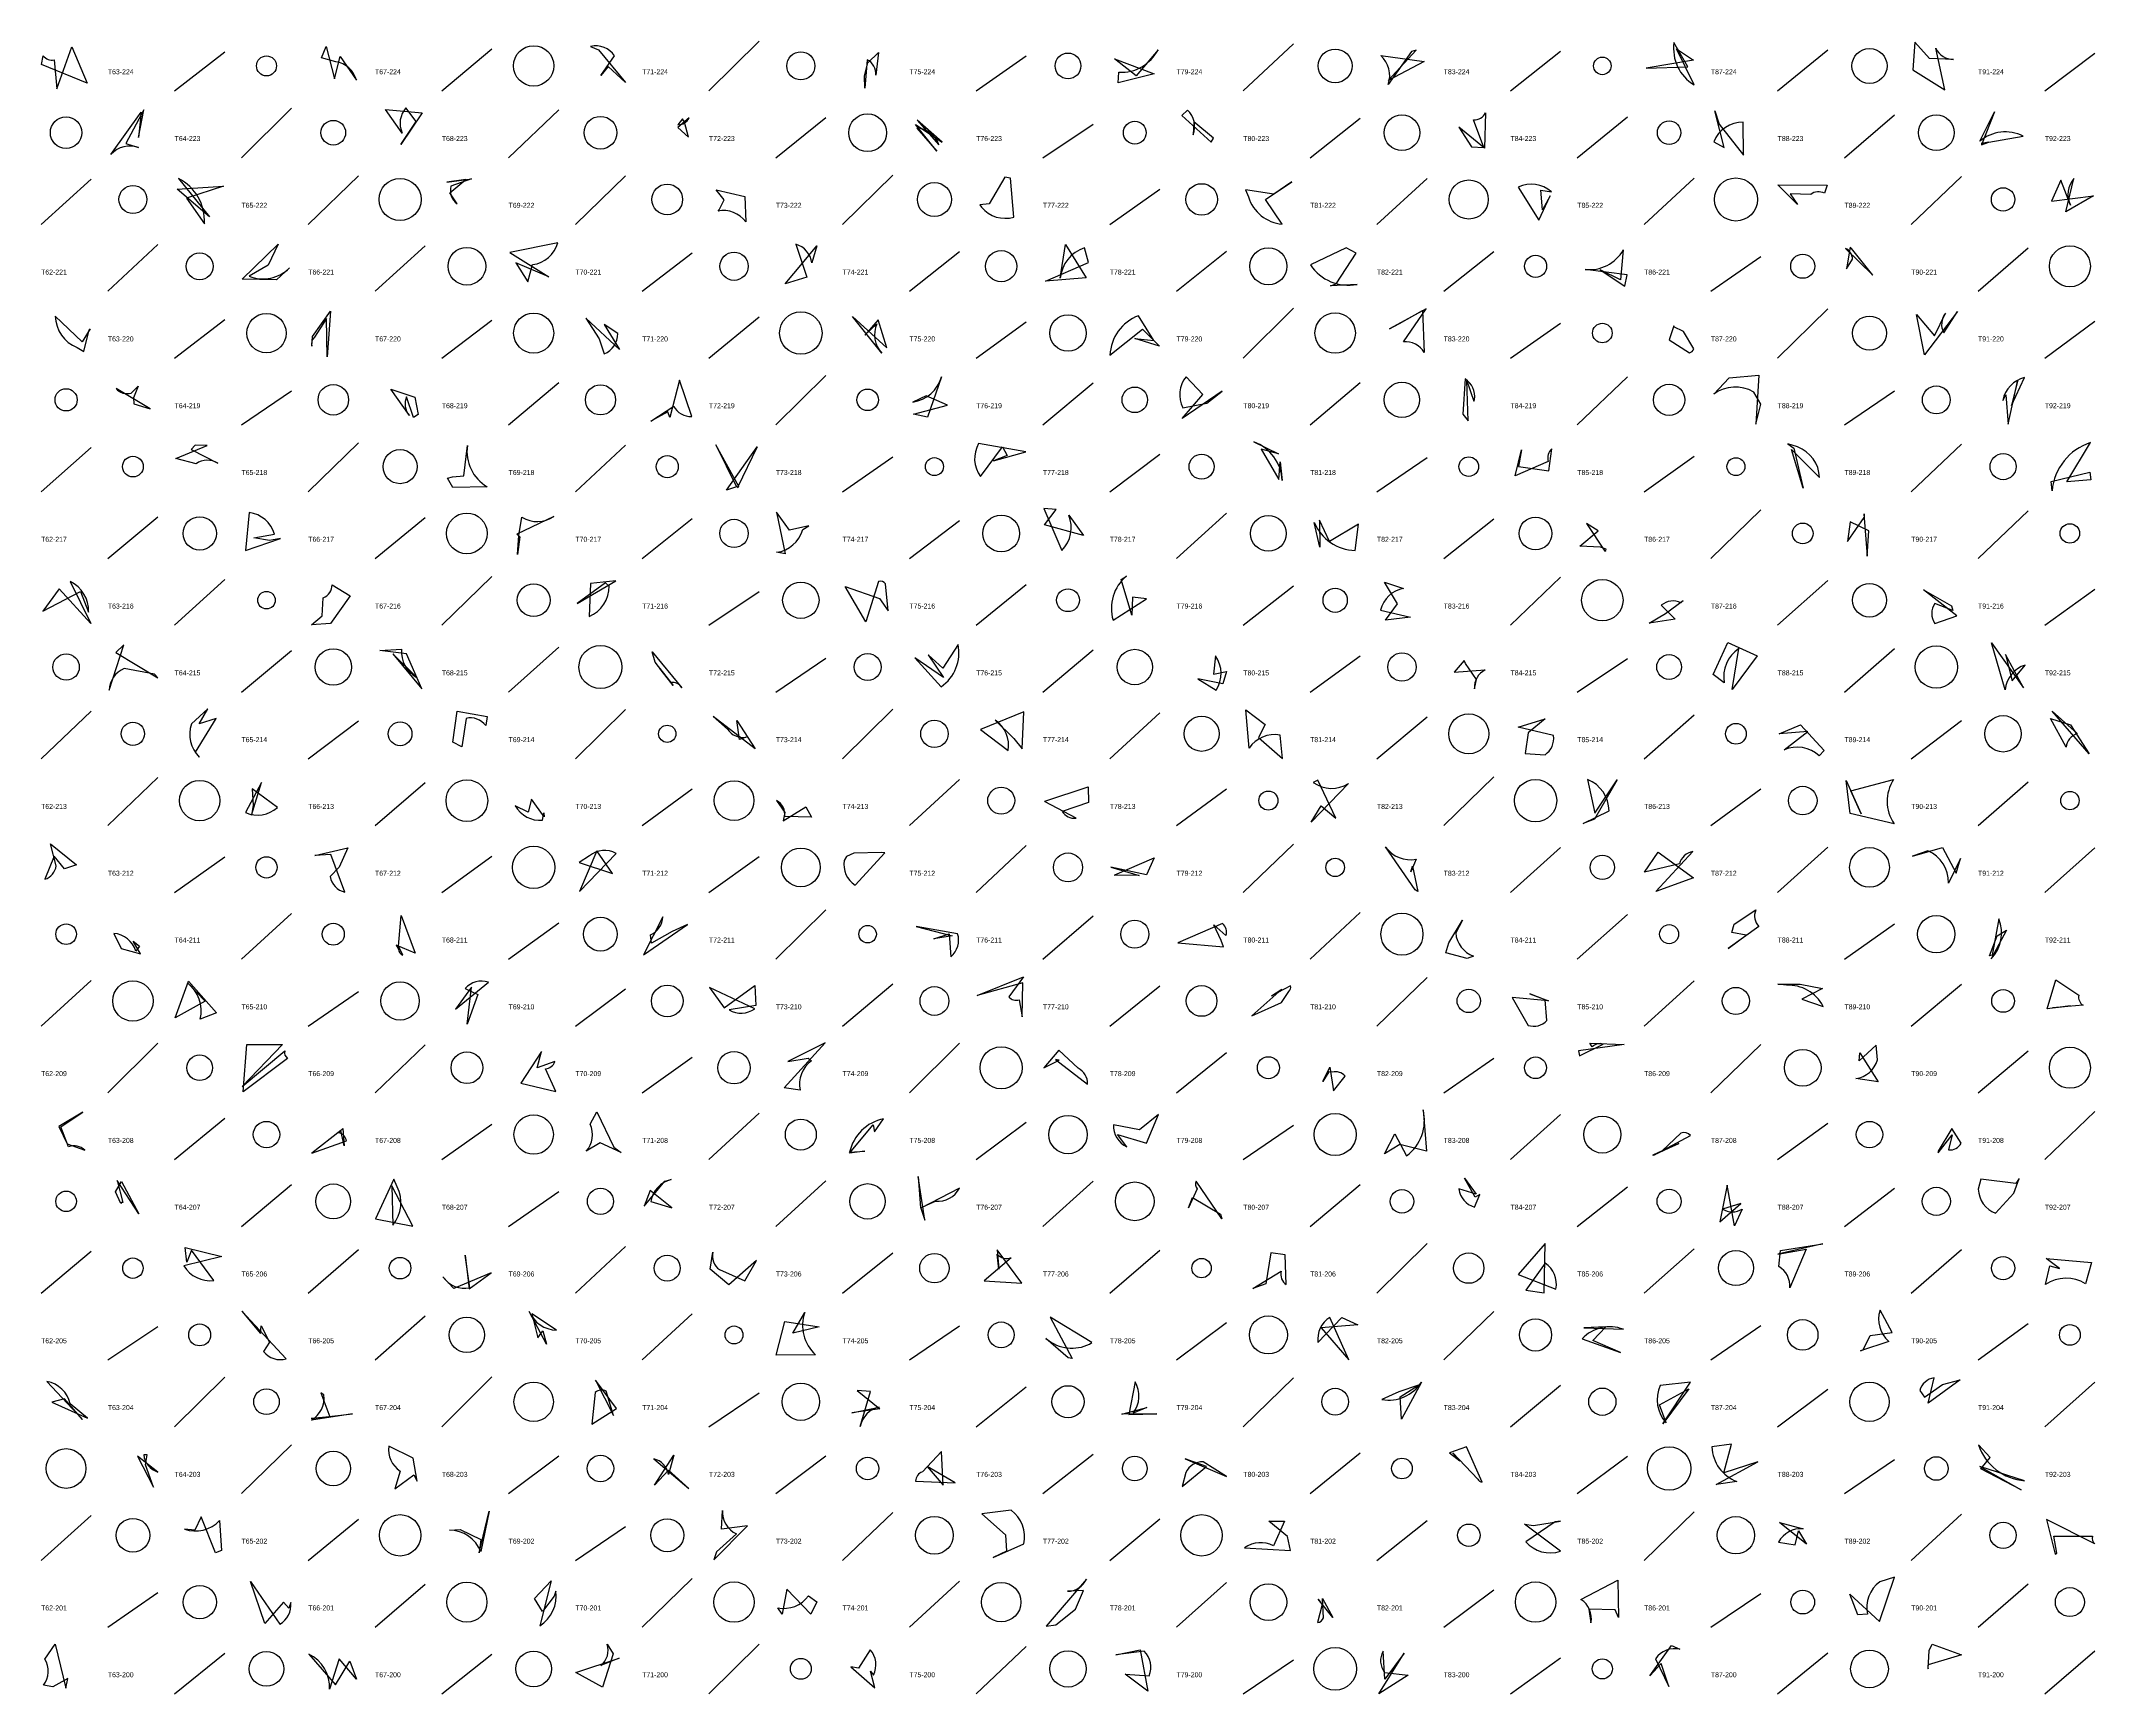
# Model space of a CAD drawing. Header units: millimetres. Extents: x -1 to 9990, y 0 to 15990.
# Drawn here: x 2480 to 3710, y 8000 to 8990 of the extents above; entities that cross this region are included whole.
import ezdxf

# ---------------------------------------------------------------- set-up
doc = ezdxf.new("R2010")
doc.units = ezdxf.units.MM
doc.layers.add('TEXT', color=3, linetype='Continuous')
doc.layers.add('WALL', color=1, linetype='Continuous')

msp = doc.modelspace()

# ---------------------------------------------------------------- linework, layer by layer
for points in [[(2507.7, 8964.7), (2480.2, 8975.8), (2481.3, 8981.1, 0.3), (2487.8, 8978.6), (2489.4, 8961.2), (2498.4, 8986.4)], [(2655.8, 8967.3), (2659.1, 8980.7), (2668.8, 8966.4, 0.3), (2656.6, 8977.5), (2648, 8979.9), (2650.7, 8986.6)], [(2819.7, 8974.7), (2815.3, 8969.3), (2823.5, 8981, 0.3), (2809.1, 8986.7), (2813.8, 8984.6), (2830, 8965.1)], [(2975.2, 8976.8), (2981.6, 8983), (2979.9, 8969.4, 0.3), (2974.8, 8978.7), (2973.4, 8961.6), (2973.1, 8969)], [(3146.7, 8970.2), (3125.1, 8964.8), (3125.5, 8971.2, 0.3), (3148.9, 8984.7), (3135.9, 8969), (3122.8, 8979.2)], [(3303.5, 8984.5), (3300.8, 8983.7), (3286.8, 8963.9, 0.3), (3282.3, 8981.2), (3308.3, 8977.7), (3286.7, 8966.2)], [(3441.3, 8973.6), (3466.2, 8974.5), (3457.9, 8989, 0.3), (3469.9, 8963.6), (3459.5, 8985.2), (3469.6, 8978.4)], [(3600.9, 8972.6), (3620.1, 8960.7), (3614.8, 8985.6, 0.3), (3625.3, 8978.9), (3610.9, 8979.4), (3602.1, 8989.3)], [(2541.6, 8948.6), (2530.7, 8928.6), (2538.4, 8926.1, 0.3), (2521.8, 8922), (2540, 8947.2), (2538.3, 8932.2)], [(2695.4, 8927.9), (2704.7, 8941.8), (2698.5, 8949.8, 0.3), (2696.3, 8934.8), (2686.3, 8948.9), (2708.3, 8946.8)], [(2865.3, 8941.4), (2864.1, 8943.2), (2861.4, 8939.8, 0.3), (2868.1, 8943.9), (2861.3, 8938.2), (2867.8, 8932.3)], [(3019.7, 8929.4), (3004.6, 8942.6), (3017.7, 8927.8, 0.3), (3004.5, 8937.8), (3016.4, 8923.9), (3003.7, 8939.9)], [(3182.2, 8931.8), (3170.4, 8941.6), (3170, 8933.8, 0.3), (3166.6, 8948.5), (3163.1, 8945.2), (3180.7, 8929.3)], [(3336.6, 8926.5), (3344, 8926.2), (3337.9, 8942.7, 0.3), (3345.1, 8946.9), (3344.4, 8925.7), (3329.1, 8938.3)], [(3485, 8940.2), (3499.5, 8921.5), (3499.4, 8941.3, 0.3), (3481.7, 8929.6), (3487.9, 8926.2), (3482.3, 8948.1)], [(3646.4, 8929.4), (3641.8, 8928.5), (3667, 8933, 0.3), (3641.1, 8929.9), (3649.9, 8947.5), (3642, 8927.7)], [(2589.2, 8902.9), (2567.1, 8895.7), (2577.8, 8880.5, 0.3), (2562.2, 8907.6), (2580.9, 8884.6), (2561.5, 8901.2)], [(2723, 8905.3), (2737.7, 8907.3), (2725.4, 8902.9, 0.3), (2729.1, 8892.4), (2724.7, 8899), (2734.4, 8907)], [(3047.8, 8892.4), (3042.1, 8891.7), (3043.2, 8890.3, 0.3), (3062.6, 8884.5), (3060.6, 8907.8), (3057.1, 8908.4)], [(3218.2, 8898.1), (3201.4, 8900.8), (3203, 8896.5, 0.3), (3223.3, 8880.2), (3213.2, 8894.9), (3229.1, 8905.5)], [(3709.2, 8897.2), (3692.6, 8887.7), (3697.4, 8907.6, 0.3), (3695.3, 8891.6), (3689.5, 8906.5), (3683.9, 8894)], [(2884.3, 8900.7), (2901.5, 8896.7), (2902, 8881.6, 0.3), (2885.4, 8888), (2886.1, 8888.8), (2889.1, 8894.8)], [(3379.2, 8888.9), (3378.2, 8900.6), (3384.5, 8899.6, 0.3), (3364.6, 8902.4), (3376.9, 8882.7), (3383.8, 8897.2)], [(3520.2, 8903.7), (3549.6, 8903.6), (3548, 8898.7, 0.3), (3539.8, 8898), (3527.5, 8898.3), (3531.8, 8891.9)], [(2621.9, 8868.3), (2616, 8855.7), (2604.7, 8849, 0.3), (2628.8, 8854.1), (2620.9, 8846.8), (2600.4, 8847.2)], [(2764.3, 8857), (2771.6, 8845.6), (2774.4, 8856, 0.3), (2789.4, 8869), (2760.8, 8863.2), (2784.1, 8848.6)], [(2936, 8856.9), (2944.5, 8867.2), (2941.6, 8857, 0.3), (2932, 8868.2), (2938.6, 8848.5), (2925.7, 8844.5)], [(3081.5, 8846), (3107.2, 8857.3), (3104.9, 8866.1, 0.3), (3090.4, 8847.8), (3093.5, 8868), (3105.9, 8848.1)], [(3267.6, 8862.9), (3261.6, 8866), (3240.2, 8855.8, 0.3), (3268.1, 8844.1), (3252.3, 8843.2), (3255.5, 8844.5)], [(3428.4, 8843.1), (3429.9, 8849.9), (3404.7, 8853.1, 0.3), (3427.5, 8864.8), (3425.9, 8846.8), (3413.7, 8852.8)], [(3563.4, 8866.5), (3561.3, 8853.5), (3564.8, 8859.2, 0.3), (3560.6, 8865.7), (3576.9, 8849.6), (3564.3, 8865.6)], [(2509.4, 8817.6), (2504.6, 8809.7), (2488.5, 8825.2, 0.3), (2501.6, 8806.3), (2505.6, 8804), (2508.8, 8817)], [(2651.3, 8800.7), (2651, 8823.8), (2643.7, 8812.5, 0.3), (2642.2, 8807.2), (2642.6, 8812.9), (2653.3, 8828.1)], [(2806.2, 8823.9), (2814.3, 8811.5), (2817.2, 8802.5, 0.3), (2825.4, 8814.7), (2817.2, 8820.1), (2826.5, 8805.1)], [(2981.3, 8822.9), (2973.4, 8813.7), (2980.5, 8820.5, 0.3), (2983.5, 8803), (2965.9, 8824.9), (2986.5, 8806.2)], [(3135, 8811.8), (3146.4, 8810.5), (3137.2, 8825.4, 0.3), (3120.1, 8801.7), (3139.6, 8817.3), (3149.8, 8807.2)], [(3293.5, 8820.8), (3307.3, 8828.6), (3308.3, 8803.3, 0.3), (3295.9, 8809.7), (3309.5, 8829.6), (3287.5, 8817.5)], [(3457.9, 8819.4), (3455, 8811), (3467.2, 8803.2, 0.3), (3469.7, 8805.5), (3463.7, 8816), (3457.9, 8818.7)], [(3603.2, 8826.1), (3613.9, 8813.4), (3620.5, 8826.9, 0.3), (3619.5, 8815.1), (3627.7, 8827.9), (3607.9, 8802)], [(2535.6, 8772.7), (2545.3, 8769.6), (2524.9, 8781.8, 0.3), (2533.9, 8779.1), (2538.2, 8783.2), (2535.4, 8776.3)], [(2855.3, 8767.9), (2845.1, 8762.3), (2858.9, 8771.3, 0.3), (2869.7, 8765.1), (2862.3, 8786.7), (2856.5, 8764.5)], [(3022.9, 8771.9), (3010, 8777.4), (3002, 8773.7, 0.3), (3019.2, 8788.8), (3010.9, 8764.6), (3002.4, 8766.4)], [(3163.3, 8763.9), (3175.7, 8778.3), (3165.7, 8788.8, 0.3), (3163.8, 8770.3), (3178.1, 8773.1), (3187.3, 8780.2)], [(3333.9, 8786.3), (3338, 8774.3), (3338.4, 8775.2, 0.3), (3332.8, 8787.5), (3331.4, 8766.5), (3334.7, 8762.4)], [(3506.9, 8760.5), (3509.9, 8772.5), (3505.7, 8779.7, 0.3), (3481.7, 8778.4), (3491, 8788.2), (3508.8, 8789.7)], [(3663.8, 8786.9), (3660.1, 8771.7), (3667.9, 8788.3, 0.3), (3654.9, 8774.7), (3656.6, 8778), (3658, 8760.4)], [(2705.9, 8766.2), (2703, 8764.5), (2698.9, 8776.8, 0.3), (2700.6, 8765.7), (2689.4, 8781.4), (2703.9, 8776.6)], [(2572.3, 8747.9), (2569.8, 8745.3), (2585.9, 8737, 0.3), (2572.8, 8736.7), (2560.8, 8739.9), (2579.5, 8747.6)], [(2726.4, 8728.8), (2733.2, 8729.4), (2735.3, 8747.6, 0.3), (2747.1, 8722.9), (2726.6, 8722.5), (2723.3, 8728.1)], [(2890.5, 8721), (2908.9, 8746.8), (2897, 8722.5, 0.3), (2897.9, 8723.2), (2884.1, 8748.1), (2896.4, 8722.9)], [(3050.3, 8738.5), (3069.7, 8743.8), (3041.5, 8748.8, 0.3), (3042.6, 8729.1), (3055.7, 8746.8), (3058.6, 8741.7)], [(3221.3, 8727.3), (3222, 8737.8), (3223.3, 8726.7, 0.3), (3206.3, 8749.8), (3221, 8742.6), (3210.6, 8745.5)], [(3364.8, 8735.1), (3383, 8732.5), (3384.8, 8745.7, 0.3), (3382.6, 8738.1), (3362.8, 8729.5), (3366.6, 8745)], [(3535.3, 8722.1), (3528.2, 8745.3), (3545.1, 8728.5, 0.3), (3531.9, 8746.8), (3526.1, 8748.6), (3529.6, 8746.1)], [(3707.5, 8727.1), (3693.2, 8726), (3707.4, 8749.4, 0.3), (3684.3, 8720.6), (3683.8, 8726.2), (3706.9, 8731.7)], [(3087.9, 8709.4), (3080.6, 8710), (3091.3, 8684.7, 0.3), (3095.4, 8706), (3104.2, 8693.8), (3080.9, 8700.2)], [(2616.8, 8690.7), (2607.5, 8692.4), (2619.7, 8694.6, 0.3), (2604.7, 8707.5), (2602.4, 8684.7), (2623.3, 8692)], [(2765.3, 8682.3), (2766.1, 8693.7), (2768, 8704.7, 0.3), (2787, 8705.2), (2765, 8694.5), (2766.7, 8692.9)], [(2920.5, 8707.7), (2925.7, 8682.8), (2920.4, 8683.7, 0.3), (2936.1, 8697.3), (2939.8, 8699.5), (2928.2, 8697)], [(3245.7, 8703), (3245.8, 8686.7), (3242.5, 8701.6, 0.3), (3267, 8684.8), (3269, 8700.5), (3251.6, 8690.2)], [(3412.5, 8696.6), (3405.5, 8700.9), (3416.5, 8684.3, 0.3), (3417.3, 8685.6), (3414, 8686.7), (3401.6, 8687.4)], [(3563.4, 8701.9), (3561.9, 8690.2), (3571.9, 8704.6, 0.3), (3571.6, 8706.8), (3573.7, 8681.4), (3574.6, 8696.5)], [(2481.1, 8648.4), (2503.7, 8660.3), (2508.5, 8647.9, 0.3), (2497.4, 8666.2), (2509.7, 8641.1), (2490.9, 8661.8)], [(2642, 8640.3), (2648.3, 8645.7), (2649, 8656.4, 0.3), (2654.3, 8664.3), (2665.2, 8657.7), (2653.4, 8641.1)], [(2824.2, 8666.7), (2809.1, 8665.1), (2808.2, 8645.3, 0.3), (2820.2, 8663.5), (2818.1, 8665.5), (2801.1, 8653.1)], [(2982.1, 8656.1), (2987.4, 8648.6), (2985.8, 8664.8, 0.3), (2981.6, 8666.3), (2973.9, 8642), (2961.6, 8663.3)], [(3133.2, 8646.1), (3126.9, 8667.4), (3130, 8669.4, 0.3), (3122, 8643), (3142, 8655.8), (3133.6, 8656.9)], [(3292.3, 8652.8), (3284.6, 8665.9), (3295.9, 8662, 0.3), (3282.2, 8649.1), (3300.2, 8644.8), (3285.2, 8643.1)], [(3624.1, 8651.7), (3625, 8648.9), (3614.1, 8653.1, 0.3), (3614.1, 8641.1), (3627.4, 8645.7), (3607.4, 8661.2)], [(3452.8, 8647.1), (3463.5, 8654.9), (3462.1, 8653.4, 0.3), (3450.3, 8652), (3458.6, 8643.7), (3443.1, 8641.2)], [(2549.9, 8608.5), (2548, 8610.8), (2529.8, 8614.1, 0.3), (2520.8, 8601.1), (2529.6, 8628.3), (2524.8, 8623.7)], [(2698.8, 8622.8), (2682.9, 8624.8), (2695.9, 8625.7, 0.3), (2705, 8608.8), (2690.7, 8622.9), (2708.1, 8601.9)], [(2847.7, 8617.9), (2846, 8624), (2863.8, 8602.6, 0.3), (2857.1, 8605.7), (2850.5, 8614.1), (2858.5, 8604)], [(3020.4, 8608.7), (3003.2, 8620.5), (3019, 8603.2, 0.3), (3029.2, 8628.5), (3020.1, 8614.3), (3011.3, 8622.2)], [(3507.8, 8621.7), (3492.7, 8601.5), (3496.7, 8626, 0.3), (3488, 8605.5), (3481.3, 8610.6), (3490.2, 8629.6)], [(3656.5, 8622.4), (3660.5, 8606.7), (3668.2, 8616.2, 0.3), (3656.3, 8601.3), (3648, 8629.4), (3667.3, 8602.6)], [(3187.8, 8605), (3172.7, 8607.9), (3183.8, 8601.2, 0.3), (3183.4, 8621.7), (3182.2, 8610.8), (3189.9, 8612.3)], [(3332.2, 8618.9), (3326.3, 8611.9), (3344.9, 8613.3, 0.3), (3338.4, 8602), (3339.7, 8607.6), (3333, 8617.1)], [(2574.7, 8581), (2579.9, 8589.9), (2570.1, 8580.9, 0.3), (2574.8, 8561.1), (2572.5, 8564), (2584.8, 8584.2)], [(2729.2, 8588.6), (2747.1, 8585.4), (2746.3, 8579.9, 0.3), (2734.5, 8584.2), (2732, 8567.1), (2726.5, 8569.9)], [(3068.5, 8588.1), (3042.5, 8577.5), (3059.1, 8565, 0.3), (3051.4, 8583.1), (3062.5, 8572.1), (3067.5, 8566)], [(3209, 8572.8), (3223.4, 8560.2), (3222, 8574.2, 0.3), (3203.5, 8566.4), (3201.5, 8589.4), (3213.1, 8580.6)], [(3706.5, 8563), (3684.4, 8588.5), (3699.4, 8575.1, 0.3), (3692.7, 8566.9), (3683.4, 8584.1), (3695.3, 8580.4)], [(2907.6, 8566.1), (2882.5, 8585.4), (2891.1, 8577.8, 0.3), (2902.3, 8573), (2898.2, 8571.5), (2896.6, 8582.9)], [(3370.5, 8575.6), (3368.7, 8563.3), (3380.7, 8562.5, 0.3), (3385.7, 8573.9), (3364.6, 8579), (3380.7, 8583.9)], [(3533.6, 8580.4), (3547.9, 8565.1), (3544.9, 8561.8, 0.3), (3523.9, 8565.4), (3538.1, 8576.4), (3521, 8575)], [(2606, 8526.3), (2612.1, 8545.9), (2602.5, 8527.8, 0.3), (2621.5, 8530.9), (2606.5, 8542.1), (2607, 8532.1)], [(3107.1, 8543.3), (3107.2, 8533.8), (3091.5, 8528.5, 0.3), (3099.8, 8524.5), (3081.4, 8534.2), (3081.1, 8534.6)], [(3255.3, 8524.4), (3244.6, 8547.2), (3241.9, 8545.8, 0.3), (3263, 8545.2), (3240.7, 8522), (3246.7, 8531.9)], [(3410.3, 8523.8), (3403.6, 8521.2), (3419, 8528.8, 0.3), (3406.2, 8547.7), (3410.5, 8527.5), (3423.8, 8547.4)], [(3570, 8527.1), (3563.9, 8540.8), (3589.4, 8547.7, 0.3), (3589.7, 8521.1), (3563.4, 8527.2), (3561, 8547.1)], [(2773.8, 8535.8), (2771.7, 8528.1), (2764, 8531.9, 0.3), (2780.3, 8523.3), (2781, 8527.6), (2781.3, 8525.3)], [(2937.9, 8531.3), (2941.3, 8525), (2925.4, 8525.5, 0.3), (2920.5, 8535), (2925.5, 8527.9), (2924.5, 8522.9)], [(2494.1, 8494.2), (2487.9, 8501.7), (2482.3, 8487.9, 0.3), (2489, 8496), (2485.6, 8509.2), (2501.2, 8496.5)], [(2663.8, 8506.7), (2658.5, 8495.2), (2653.1, 8489.5, 0.3), (2661.9, 8480.2), (2653.5, 8502.8), (2644, 8502.2)], [(2812.9, 8505), (2802.5, 8480.5), (2824.4, 8503.4, 0.3), (2808.4, 8501.9), (2802.2, 8497.9), (2822.2, 8491.4)], [(2966.7, 8503.6), (2962.4, 8501.6), (2960.9, 8499.2, 0.3), (2967.6, 8484.4), (2985.4, 8503.7), (2983.4, 8503.9)], [(3120.7, 8495.1), (3137.7, 8490.1), (3122.9, 8490.3, 0.3), (3123.1, 8490.6), (3146.7, 8500.8), (3142.1, 8490.6)], [(3304.5, 8480.5), (3303, 8481.6), (3285.2, 8507.3, 0.3), (3303.5, 8499.9), (3300.4, 8492.3), (3301.3, 8495.8)], [(3469.6, 8488.8), (3447, 8480.5), (3469.2, 8504.5, 0.3), (3461.2, 8497.1), (3440.2, 8492.1), (3448.5, 8504.1)], [(3626.9, 8491.6), (3629.5, 8500.3), (3622.4, 8485.6, 0.3), (3609.9, 8504.9), (3600.8, 8501.8), (3618.7, 8506.9)], [(2704.1, 8443.7), (2692.6, 8448.4), (2694, 8446, 0.3), (2696.6, 8442.4), (2694.1, 8447.8), (2695.6, 8466.1)], [(2858, 8456.7), (2845.6, 8449.7), (2845, 8454.7, 0.3), (2852.3, 8465.4), (2840.7, 8442.7), (2867.2, 8460.8)], [(3323, 8449.9), (3331.2, 8463.3), (3327.2, 8455.8, 0.3), (3337.9, 8441.9), (3334, 8440.4), (3321.2, 8443.8)], [(3492.6, 8456), (3494, 8461), (3506.9, 8469.5, 0.3), (3508.7, 8459.5), (3490.3, 8446.5), (3501.2, 8454.5)], [(3651.5, 8454), (3657, 8457.4), (3647.8, 8440.2, 0.3), (3652.4, 8464.2), (3648.4, 8442.4), (3646.8, 8442)], [(2535.2, 8450.9), (2539, 8447.9), (2536.7, 8444.9, 0.3), (2523.6, 8455.5), (2528, 8446.4), (2539.5, 8443.2)], [(3014.6, 8452.2), (3023.8, 8455.2), (3024.9, 8441.5, 0.3), (3028.9, 8455.3), (3004.1, 8459.6), (3025.7, 8454)], [(3186.7, 8451.2), (3182.4, 8460.6), (3189.6, 8454.3, 0.3), (3187.6, 8461.3), (3160.7, 8449.8), (3188.2, 8447.5)], [(2568.2, 8426.8), (2585, 8407.9), (2575.3, 8404.1, 0.3), (2567.7, 8425.8), (2578.3, 8414.9), (2560.3, 8405)], [(2737.8, 8423.2), (2728.1, 8410.1), (2747.9, 8426.2, 0.3), (2734, 8422.5), (2741.6, 8418.9), (2735.1, 8401.2)], [(3040.7, 8418.2), (3068.3, 8429.5), (3059.6, 8417.5, 0.3), (3065.8, 8415.7), (3067.5, 8405.5), (3067.9, 8425.9)], [(3681.3, 8410.2), (3686.5, 8427.6), (3700.3, 8418.4, 0.3), (3702.9, 8412.4), (3684.5, 8410.8), (3695.4, 8412)], [(2907.5, 8424.3), (2908, 8412.3), (2892, 8409.7, 0.3), (2907.4, 8410.3), (2880.4, 8423.1), (2889.1, 8410.8)], [(3205.1, 8406), (3222.8, 8414.1), (3227.3, 8420.7, 0.3), (3228.3, 8424), (3216.9, 8418.1), (3223, 8422)], [(3382.8, 8415.1), (3361.1, 8417.1), (3370.5, 8400.4, 0.3), (3381.8, 8403.4), (3380.7, 8415.6), (3371.6, 8419.3)], [(3546.8, 8422.4), (3534.4, 8416.1), (3547.2, 8411.7, 0.3), (3525.2, 8424.4), (3520.2, 8425), (3533.5, 8425)], [(2624.6, 8389), (2600.4, 8363.8), (2625.9, 8385.1, 0.3), (2627.6, 8380.6), (2601.1, 8360.6), (2603.3, 8389)], [(2927.2, 8378.8), (2939.3, 8380.7), (2941.4, 8379.2, 0.3), (2934.6, 8361.6), (2925.1, 8363), (2949.6, 8390)], [(3400.8, 8385.2), (3401.3, 8382.1), (3415.4, 8389.1, 0.3), (3409, 8387.5), (3407.5, 8389.8), (3428.1, 8388.9)], [(2767.4, 8365.8), (2788.2, 8360.8), (2782.1, 8374.4, 0.3), (2787.7, 8378.7), (2777.1, 8375), (2779.6, 8384.8)], [(3089.7, 8379.6), (3087.5, 8379.9), (3106.7, 8365.2, 0.3), (3101, 8374.7), (3089.5, 8385.5), (3080.5, 8374.9)], [(3569.2, 8383.9), (3580.2, 8366.5), (3566.9, 8368.6, 0.3), (3579.7, 8379.7), (3578.9, 8388.5), (3568.9, 8379.1)], [(3251.9, 8375.3), (3254.1, 8361.1), (3261, 8369.9, 0.3), (3253.3, 8372.3), (3251.2, 8372.6), (3247.6, 8366.8)], [(2490.6, 8339.8), (2495.7, 8329.4), (2506.2, 8325.6, 0.3), (2496.5, 8327.6), (2491.8, 8339.6), (2505, 8348.5)], [(2827.4, 8324.2), (2814.8, 8330), (2806.4, 8325, 0.3), (2808.9, 8341.2), (2812.9, 8348.7), (2823, 8327.5)], [(2978.4, 8340.9), (2979.1, 8336.6), (2984.6, 8344.4, 0.3), (2964.2, 8324.4), (2973.4, 8325.1), (2964.2, 8323.8)], [(3149.1, 8347), (3137.8, 8337.9), (3122.2, 8340.9, 0.3), (3130.3, 8327.6), (3124.7, 8335), (3142.1, 8329.8)], [(3284.5, 8323.5), (3290.8, 8335.5), (3297.7, 8322.2, 0.3), (3307.7, 8349.8), (3309.6, 8325), (3293.7, 8329.1)], [(2659.6, 8337.4), (2642.2, 8323.9), (2663, 8331.2, 0.3), (2658.2, 8336.1), (2660.7, 8338.7), (2661.6, 8328.3)], [(3460.8, 8329.7), (3445.8, 8322.6), (3467.8, 8334.4, 0.3), (3462, 8335.9), (3450.9, 8325.2), (3445.3, 8322.6)], [(3616.2, 8324.1), (3624.5, 8334.8), (3622.4, 8325.8, 0.3), (3629.9, 8329.9), (3624.3, 8338.7), (3616.1, 8325)], [(2538.5, 8287.6), (2525.6, 8307.4), (2529, 8294.4, 0.3), (2527.7, 8293.7), (2524.6, 8300.7), (2528.1, 8306.9)], [(2702.7, 8280.2), (2690, 8304.2), (2690.6, 8280.8, 0.3), (2693.3, 8303.7), (2691.3, 8308.2), (2680.3, 8284.5)], [(2841.2, 8292.1), (2853.6, 8307), (2857.4, 8308, 0.3), (2845.1, 8295), (2857.8, 8291.2), (2844.8, 8301.4)], [(3005.3, 8309.8), (3006.7, 8291.2), (3015.6, 8295.1, 0.3), (3030, 8302.9), (3006.8, 8290.9), (3009.2, 8283.8)], [(3186.3, 8287.4), (3187.1, 8284.5), (3171.7, 8307, 0.3), (3172.4, 8302.5), (3167.1, 8291.1), (3169.5, 8297.4)], [(3332.4, 8308.9), (3339.4, 8299.3), (3329.1, 8302.4, 0.3), (3338.4, 8291.6), (3341.6, 8299.1), (3338.9, 8297.6)], [(3485.3, 8282.7), (3497.9, 8293.7), (3487, 8290.4, 0.3), (3498.7, 8290.4), (3494.1, 8280.3), (3489.7, 8304.6)], [(3662.7, 8305.6), (3641.7, 8308.2), (3640.1, 8302.3, 0.3), (3650.5, 8287.9), (3661.5, 8299.9), (3664.6, 8308.6)], [(2566.2, 8267.4), (2588.3, 8262), (2565.5, 8256.4, 0.3), (2583.5, 8247.6), (2570.1, 8265.8), (2567.3, 8258.6)], [(3052.5, 8265.9), (3053.6, 8254.4), (3052.5, 8263.4, 0.3), (3061, 8261.2), (3044.8, 8247.4), (3067.4, 8245.9)], [(3380.7, 8269.7), (3364.5, 8251.1), (3387.2, 8242.5, 0.3), (3380.8, 8258), (3369.1, 8241.9), (3380.1, 8240.3)], [(3520.2, 8263.4), (3537, 8266.3), (3527.2, 8243.3, 0.3), (3520.7, 8255.9), (3521.6, 8265.5), (3547, 8269.5)], [(2749.5, 8252.1), (2727.1, 8242.9), (2720.7, 8249.8, 0.3), (2736.8, 8243.2), (2733.9, 8262.7), (2736.3, 8242.6)], [(2891.9, 8245), (2880.7, 8254.4), (2882.2, 8264.5, 0.3), (2886.3, 8254.1), (2901.4, 8247.3), (2908.4, 8259.6)], [(3213.5, 8245.5), (3205.7, 8242.9), (3222.6, 8253.1, 0.3), (3225.7, 8245.1), (3225.1, 8262.9), (3216.4, 8264.1)], [(3680.8, 8260.7), (3707.9, 8258.3), (3704.4, 8245.6, 0.3), (3680.5, 8245.1), (3682.9, 8256.3), (3688.7, 8254.8)], [(2611.8, 8220.5), (2616.8, 8210.6), (2613.2, 8205, 0.3), (2626.8, 8200.7), (2600.2, 8229.3), (2611.5, 8215.8)], [(2780.5, 8217.5), (2782.7, 8209.5), (2772.3, 8229.1, 0.3), (2788.7, 8217.9), (2773.9, 8227.6), (2777.4, 8213.2)], [(3575.4, 8214.7), (3588.6, 8216.4), (3581.3, 8229.8, 0.3), (3586.5, 8211.1), (3569.7, 8205.4), (3571.2, 8206.1)], [(2945.9, 8219.8), (2930.3, 8216), (2937.4, 8228.5, 0.3), (2943.8, 8203.1), (2920.3, 8202.8), (2925.5, 8223.1)], [(3095, 8201.2), (3081.7, 8212.9), (3083.7, 8211.4, 0.3), (3109.3, 8210.4), (3084.4, 8225.6), (3097.4, 8200.9)], [(3246.6, 8219.2), (3263.1, 8200.1), (3251.9, 8225.5, 0.3), (3244.7, 8210.4), (3258.9, 8225.5), (3268.5, 8221)], [(3417.1, 8219.8), (3404, 8219.3), (3427.6, 8218.4, 0.3), (3402.9, 8212.7), (3425.9, 8204.5), (3409.4, 8211.7)], [(2486.4, 8174.7), (2507.8, 8165.1), (2497.4, 8173.8, 0.3), (2483.5, 8187.2), (2504.9, 8164.3), (2494.1, 8176.7)], [(2641.8, 8164.9), (2666.5, 8167.8), (2641.9, 8163.9, 0.3), (2649.4, 8179.1), (2647.5, 8180.3), (2652.9, 8165.9)], [(2812, 8188), (2822.9, 8166.7), (2818.5, 8181.3, 0.3), (2811.9, 8180.5), (2809.9, 8161.5), (2824.6, 8170.9)], [(2982.3, 8170.8), (2965.5, 8168.3), (2981.9, 8171.8, 0.3), (2970.6, 8160.1), (2976.8, 8181.2), (2968.8, 8181.8)], [(3127.3, 8167.5), (3142.3, 8171.5), (3134.1, 8168.2, 0.3), (3135.2, 8186.9), (3131.4, 8167.3), (3148.2, 8167.8)], [(3305, 8185), (3293.2, 8181), (3283, 8176.3, 0.3), (3306.7, 8186.7), (3294.7, 8164.6), (3294, 8177.9)], [(3451.3, 8161.7), (3467.9, 8186.7), (3449.7, 8184.7, 0.3), (3453.2, 8162.4), (3449.2, 8173.1), (3466.8, 8182.7)], [(3629.3, 8188.2), (3610.1, 8174.1), (3613.7, 8189.3, 0.3), (3605.1, 8181.7), (3608, 8177.8), (3618.8, 8185.3)], [(2542.5, 8137.1), (2543.6, 8143.1), (2541.5, 8143.2, 0.3), (2550, 8132.9), (2537.7, 8142.3), (2547.4, 8123.8)], [(2705.3, 8127.5), (2702.8, 8141.2), (2688.3, 8148.4, 0.3), (2695.1, 8133.5), (2691.9, 8122.9), (2703.2, 8131.3)], [(2847.3, 8125.1), (2859, 8143), (2855.8, 8131.4, 0.3), (2846.9, 8140.8), (2867.9, 8123.1), (2855.7, 8134)], [(3020.3, 8125), (3019.3, 8145.1), (3007.8, 8133, 0.3), (3003.7, 8127.5), (3027.4, 8126.5), (3010.6, 8136.3)], [(3329.6, 8139.6), (3325.5, 8144.4), (3340.5, 8128.7, 0.3), (3343.1, 8126.9), (3333.6, 8148), (3323.5, 8144.3)], [(3487.7, 8132.5), (3492.4, 8149.6), (3480.6, 8147.9, 0.3), (3495.6, 8127.2), (3483.2, 8125.5), (3508.1, 8138.9)], [(3641.7, 8134.9), (3647.2, 8141.6), (3640.2, 8149.2, 0.3), (3667.9, 8127.7), (3641, 8136.2), (3665.8, 8122.2)], [(3165.2, 8140.7), (3190, 8130.2), (3175.9, 8139, 0.3), (3165.6, 8132.6), (3163.3, 8124.3), (3178, 8136.2)], [(2575.8, 8106.1), (2572, 8098), (2565.8, 8098.7, 0.3), (2586.9, 8103.9), (2588, 8085.8), (2584.4, 8084.4)], [(2742.3, 8084.4), (2748.4, 8109.5), (2743.4, 8085.2, 0.3), (2724.5, 8098.1), (2730.9, 8098.4), (2743.4, 8092.4)], [(2903.1, 8100.6), (2887.5, 8098.6), (2888, 8109.9, 0.3), (2896.5, 8095.8), (2884.4, 8085), (2882.8, 8080.4)], [(3058.2, 8085.4), (3050.1, 8081.8), (3068.6, 8089.8, 0.3), (3060.9, 8110), (3043.3, 8107.8), (3057.5, 8095.3)], [(3215.2, 8103.5), (3224.6, 8103.4), (3218, 8088.6, 0.3), (3200.8, 8087.4), (3228.3, 8085.8), (3226.5, 8094.2)], [(3390, 8103.4), (3386.8, 8103), (3369.1, 8091.1, 0.3), (3389.9, 8085.5), (3368.4, 8101.6), (3373.7, 8100.9)], [(3537.3, 8089.7), (3521.1, 8102.7), (3535.2, 8098.9, 0.3), (3520.6, 8090.9), (3530.4, 8089.3), (3532.5, 8097.6)], [(3687.1, 8084.3), (3685.3, 8094.4), (3708.5, 8094.4, 0.3), (3710, 8089.8), (3681, 8104.5), (3686.2, 8083.6)], [(3580.9, 8043.3), (3590, 8070), (3581.2, 8067.1, 0.3), (3573.8, 8047.7), (3568, 8047.4), (3563.3, 8059.8)], [(2614.1, 8042.1), (2605.4, 8067.4), (2622.9, 8041.7, 0.3), (2629.6, 8054.7), (2628.4, 8051.4), (2625.1, 8055)], [(2775.5, 8057.1), (2785.5, 8067.8), (2778.6, 8040.8, 0.3), (2788.3, 8061.6), (2787.3, 8058.6), (2780.3, 8049.4)], [(2926.7, 8062.8), (2923.8, 8047.8), (2921.3, 8051.6, 0.3), (2939.5, 8058.7), (2944.5, 8055.2), (2940.9, 8047.8)], [(3099.5, 8050.7), (3104.3, 8062), (3094.8, 8061.5, 0.3), (3106, 8068.8), (3081.9, 8040.5), (3087.8, 8041.4)], [(3244.8, 8056.8), (3247.2, 8053.5), (3244.4, 8042.8, 0.3), (3248, 8045.6), (3247.5, 8057.2), (3253.7, 8045.8)], [(3422.6, 8050.4), (3406.9, 8050.8), (3408.2, 8042.6, 0.3), (3402.2, 8056.6), (3424.3, 8068.2), (3424.6, 8045.8)], [(2496.1, 8009.2), (2487, 8004.3), (2481.5, 8005.2, 0.3), (2482.3, 8020.9), (2488.5, 8029.8), (2494.8, 8003.5)], [(2668.9, 8008.9), (2658.5, 8021.1), (2652.8, 8002.8, 0.3), (2640.3, 8023.9), (2656.3, 8005.5), (2665, 8019.7)], [(2800.3, 8012.9), (2826.3, 8021.4), (2815.3, 8017, 0.3), (2819.1, 8029.8), (2822.6, 8024.1), (2816.3, 8004.1)], [(2979.3, 8003.6), (2976.8, 8013.7), (2978.5, 8011.3, 0.3), (2976.6, 8026.5), (2969.5, 8015.4), (2964.9, 8016.2)], [(3142.9, 8001.6), (3129.3, 8011.8), (3143.7, 8010.9, 0.3), (3140.6, 8025.6), (3123.6, 8023.4), (3138.2, 8026.4)], [(3296.3, 8024.4), (3284.7, 8008.8), (3283.7, 8025.6, 0.3), (3284.6, 8012.8), (3298.7, 8011.3), (3281.2, 8000.1)], [(3443.4, 8010.9), (3456.5, 8029.1), (3461.5, 8026.8, 0.3), (3446.9, 8021.1), (3454.8, 8004.5), (3450.3, 8018.3)], [(3630, 8023.4), (3625.5, 8022.1), (3610.2, 8017.5, 0.3), (3610.2, 8015.1), (3610.7, 8026.1), (3612.5, 8029.8)]]:
    msp.add_lwpolyline(points, format="xyb", close=True)
for centre, radius in [((2615, 8975), 5.98), ((2775, 8975), 12.1), ((2935, 8975), 8.41), ((3095, 8975), 7.71), ((3255, 8975), 10.1), ((3415, 8975), 5.26), ((3575, 8975), 10.5), ((2495, 8935), 9.45), ((2655, 8935), 7.38), ((2815, 8935), 9.79), ((2975, 8935), 11.3), ((3295, 8935), 10.7), ((3615, 8935), 10.7), ((3135, 8935), 6.82), ((3455, 8935), 7.02), ((2695, 8895), 12.6), ((3015, 8895), 10.2), ((3335, 8895), 11.7), ((3495, 8895), 12.9), ((2535, 8895), 8.39), ((2855, 8895), 9.2), ((3175, 8895), 9.47), ((3655, 8895), 7.02), ((2575, 8855), 8.11), ((2735, 8855), 11.3), ((2895, 8855), 8.46), ((3055, 8855), 9.35), ((3215, 8855), 11.1), ((3375, 8855), 6.63), ((3535, 8855), 7.2), ((3695, 8855), 12.3), ((2615, 8815), 11.8), ((2775, 8815), 12), ((2935, 8815), 12.7), ((3095, 8815), 10.9), ((3255, 8815), 12.1), ((3415, 8815), 5.85), ((3575, 8815), 10.2), ((2655, 8775), 9.14), ((2815, 8775), 9.04), ((3135, 8775), 7.66), ((3295, 8775), 10.6), ((3455, 8775), 9.41), ((3615, 8775), 8.35), ((2495, 8775), 6.64), ((2975, 8775), 6.45), ((2535, 8735), 6.2), ((2695, 8735), 10.2), ((2855, 8735), 6.62), ((3015, 8735), 5.39), ((3175, 8735), 7.5), ((3335, 8735), 5.86), ((3495, 8735), 5.36), ((3655, 8735), 7.8), ((2575, 8695), 9.98), ((2735, 8695), 12.2), ((2895, 8695), 8.49), ((3055, 8695), 11), ((3215, 8695), 10.7), ((3375, 8695), 9.81), ((3535, 8695), 6.19), ((3695, 8695), 5.84), ((2615, 8655), 5.24), ((2775, 8655), 9.8), ((2935, 8655), 10.9), ((3095, 8655), 6.83), ((3255, 8655), 7.26), ((3415, 8655), 12.4), ((3575, 8655), 10.1), ((2495, 8615), 7.9), ((2655, 8615), 10.9), ((2815, 8615), 12.9), ((2975, 8615), 8.11), ((3135, 8615), 10.6), ((3295, 8615), 8.48), ((3455, 8615), 7.44), ((3615, 8615), 12.7), ((3175, 8575), 10.5), ((3335, 8575), 12), ((3655, 8575), 10.9), ((2535, 8575), 6.96), ((2695, 8575), 7.11), ((2855, 8575), 5.16), ((3015, 8575), 8.22), ((3495, 8575), 6.2), ((2575, 8535), 12.1), ((2735, 8535), 12.5), ((2895, 8535), 11.9), ((3055, 8535), 8.08), ((3215, 8535), 5.73), ((3375, 8535), 12.7), ((3535, 8535), 8.58), ((3695, 8535), 5.51), ((2615, 8495), 6.38), ((2775, 8495), 12.7), ((2935, 8495), 11.6), ((3095, 8495), 8.7), ((3255, 8495), 5.53), ((3415, 8495), 7.27), ((3575, 8495), 11.9), ((2815, 8455), 10.1), ((3135, 8455), 8.42), ((3295, 8455), 12.6), ((3615, 8455), 11.2), ((2495, 8455), 6.17), ((2655, 8455), 6.61), ((2975, 8455), 5.22), ((3455, 8455), 5.71), ((2535, 8415), 12.1), ((2695, 8415), 11.5), ((2855, 8415), 9.52), ((3015, 8415), 8.63), ((3175, 8415), 9.19), ((3335, 8415), 6.98), ((3495, 8415), 8.15), ((3655, 8415), 6.78), ((2575, 8375), 7.68), ((2735, 8375), 9.49), ((2895, 8375), 9.72), ((3055, 8375), 12.6), ((3215, 8375), 6.59), ((3375, 8375), 6.53), ((3535, 8375), 11), ((3695, 8375), 12.3), ((2615, 8335), 7.89), ((2775, 8335), 11.8), ((2935, 8335), 9.28), ((3095, 8335), 11.5), ((3255, 8335), 12.6), ((3415, 8335), 11.1), ((3575, 8335), 7.9), ((2655, 8295), 10.4), ((2815, 8295), 7.83), ((2975, 8295), 10.6), ((3135, 8295), 11.6), ((3615, 8295), 8.42), ((2495, 8295), 6.15), ((3295, 8295), 7.06), ((3455, 8295), 7.23), ((2535, 8255), 6.11), ((2695, 8255), 6.45), ((2855, 8255), 7.78), ((3015, 8255), 8.82), ((3175, 8255), 5.8), ((3335, 8255), 9.1), ((3495, 8255), 10.5), ((3655, 8255), 6.95), ((2575, 8215), 6.56), ((2735, 8215), 10.6), ((2895, 8215), 5.36), ((3055, 8215), 7.74), ((3215, 8215), 11.4), ((3375, 8215), 9.65), ((3535, 8215), 9.15), ((3695, 8215), 6.21), ((2615, 8175), 7.68), ((2775, 8175), 11.8), ((2935, 8175), 11.2), ((3095, 8175), 9.61), ((3255, 8175), 8.02), ((3415, 8175), 8.18), ((3575, 8175), 11.8), ((2495, 8135), 11.9), ((2655, 8135), 10.3), ((2815, 8135), 7.93), ((3455, 8135), 13), ((2975, 8135), 6.72), ((3135, 8135), 7.4), ((3295, 8135), 6.19), ((3615, 8135), 7.06), ((2695, 8095), 12.4), ((3015, 8095), 11.3), ((3175, 8095), 12.4), ((3495, 8095), 11.2), ((2535, 8095), 10.1), ((2855, 8095), 9.89), ((3335, 8095), 6.74), ((3655, 8095), 7.87), ((2575, 8055), 9.98), ((2735, 8055), 12), ((2895, 8055), 12.1), ((3055, 8055), 11.8), ((3215, 8055), 11), ((3375, 8055), 12.1), ((3535, 8055), 7.12), ((3695, 8055), 8.69), ((2615, 8015), 10.4), ((2775, 8015), 10.7), ((2935, 8015), 6.26), ((3095, 8015), 10.9), ((3255, 8015), 12.8), ((3415, 8015), 6.02), ((3575, 8015), 11.3)]:
    msp.add_circle(centre, radius)
at = {"layer": 'WALL'}
for p, q in [((2560, 8960), (2590, 8983.4)), ((2720, 8960), (2750, 8985.2)), ((2880, 8960), (2910, 8989.9)), ((3040, 8960), (3070, 8981)), ((3200, 8960), (3230, 8988.2)), ((3360, 8960), (3390, 8983.9)), ((3520, 8960), (3550, 8984.6)), ((3680, 8960), (3710, 8982.6)), ((2600, 8920), (2630, 8949.7)), ((2760, 8920), (2790, 8948.7)), ((2920, 8920), (2950, 8944)), ((3240, 8920), (3270, 8943.6)), ((3400, 8920), (3430, 8944.5)), ((3560, 8920), (3590, 8945.7)), ((3080, 8920), (3110, 8940.1)), ((2480, 8880), (2510, 8907.1)), ((2640, 8880), (2670, 8909.1)), ((2800, 8880), (2830, 8909.2)), ((2960, 8880), (2990, 8909.5)), ((3280, 8880), (3310, 8907.6)), ((3440, 8880), (3470, 8907.7)), ((3600, 8880), (3630, 8908.7)), ((3120, 8880), (3150, 8901.2)), ((2520, 8840), (2550, 8868)), ((2680, 8840), (2710, 8867.2)), ((2840, 8840), (2870, 8863)), ((3000, 8840), (3030, 8863.8)), ((3160, 8840), (3190, 8864.1)), ((3320, 8840), (3350, 8863.8)), ((3480, 8840), (3510, 8860.8)), ((3640, 8840), (3670, 8866.1)), ((2560, 8800), (2590, 8823.2)), ((2720, 8800), (2750, 8822.7)), ((2880, 8800), (2910, 8824.7)), ((3040, 8800), (3070, 8821.8)), ((3200, 8800), (3230, 8830)), ((3360, 8800), (3390, 8820.9)), ((3520, 8800), (3550, 8829.6)), ((3680, 8800), (3710, 8822.1)), ((2760, 8760), (2790, 8785.4)), ((2920, 8760), (2950, 8789.5)), ((3080, 8760), (3110, 8785.2)), ((3240, 8760), (3270, 8785.3)), ((3400, 8760), (3430, 8788.7)), ((2600, 8760), (2630, 8780.5)), ((3560, 8760), (3590, 8780.5)), ((2480, 8720), (2510, 8746.4)), ((2640, 8720), (2670, 8749.3)), ((2800, 8720), (2830, 8747.9)), ((3600, 8720), (3630, 8748.4)), ((2960, 8720), (2990, 8740.9)), ((3120, 8720), (3150, 8742.5)), ((3280, 8720), (3310, 8740.5)), ((3440, 8720), (3470, 8741.2)), ((3480, 8680), (3510, 8709.2)), ((3640, 8680), (3670, 8708.5)), ((2520, 8680), (2550, 8705)), ((2680, 8680), (2710, 8704.6)), ((2840, 8680), (2870, 8704)), ((3000, 8680), (3030, 8702.7)), ((3160, 8680), (3190, 8707.2)), ((3320, 8680), (3350, 8703.7)), ((2560, 8640), (2590, 8667.4)), ((2720, 8640), (2750, 8669.3)), ((2880, 8640), (2910, 8660.2)), ((3040, 8640), (3070, 8664.4)), ((3200, 8640), (3230, 8663.6)), ((3360, 8640), (3390, 8668.8)), ((3520, 8640), (3550, 8666.8)), ((3680, 8640), (3710, 8661.6)), ((2600, 8600), (2630, 8624.9)), ((2760, 8600), (2790, 8626.8)), ((3080, 8600), (3110, 8625.3)), ((3560, 8600), (3590, 8626.1)), ((2920, 8600), (2950, 8620.3)), ((3240, 8600), (3270, 8621.7)), ((3400, 8600), (3430, 8620.1)), ((2480, 8560), (2510, 8588.6)), ((2800, 8560), (2830, 8589.6)), ((2960, 8560), (2990, 8589.7)), ((3120, 8560), (3150, 8587.6)), ((3440, 8560), (3470, 8586.4)), ((2640, 8560), (2670, 8582.8)), ((3280, 8560), (3310, 8585.2)), ((3600, 8560), (3630, 8582.9)), ((2520, 8520), (2550, 8548.8)), ((3320, 8520), (3350, 8549.2)), ((2680, 8520), (2710, 8545.8)), ((2840, 8520), (2870, 8542)), ((3000, 8520), (3030, 8547.6)), ((3160, 8520), (3190, 8542)), ((3480, 8520), (3510, 8542)), ((3640, 8520), (3670, 8546.2)), ((2560, 8480), (2590, 8501.3)), ((2720, 8480), (2750, 8501.7)), ((2880, 8480), (2910, 8501.5)), ((3040, 8480), (3070, 8508.1)), ((3200, 8480), (3230, 8508.9)), ((3360, 8480), (3390, 8507)), ((3520, 8480), (3550, 8507.2)), ((3680, 8480), (3710, 8506.8)), ((2600, 8440), (2630, 8467.4)), ((2920, 8440), (2950, 8469.6)), ((3080, 8440), (3110, 8465.9)), ((3240, 8440), (3270, 8467.9)), ((3400, 8440), (3430, 8466.8)), ((2760, 8440), (2790, 8461.8)), ((3560, 8440), (3590, 8461.1)), ((2480, 8400), (2510, 8427.3)), ((3280, 8400), (3310, 8429)), ((3440, 8400), (3470, 8427.1)), ((2640, 8400), (2670, 8420.6)), ((2800, 8400), (2830, 8422.3)), ((2960, 8400), (2990, 8425.2)), ((3120, 8400), (3150, 8424.1)), ((3600, 8400), (3630, 8425.1)), ((2520, 8360), (2550, 8389.8)), ((2680, 8360), (2710, 8388.7)), ((3000, 8360), (3030, 8389.7)), ((3480, 8360), (3510, 8388.9)), ((2840, 8360), (2870, 8381.3)), ((3160, 8360), (3190, 8384.1)), ((3320, 8360), (3350, 8380.8)), ((3640, 8360), (3670, 8385.1)), ((2560, 8320), (2590, 8344.9)), ((2720, 8320), (2750, 8341.2)), ((2880, 8320), (2910, 8347.8)), ((3040, 8320), (3070, 8342.4)), ((3200, 8320), (3230, 8340.6)), ((3360, 8320), (3390, 8347.1)), ((3520, 8320), (3550, 8341.9)), ((3680, 8320), (3710, 8348.9)), ((2600, 8280), (2630, 8305.1)), ((2920, 8280), (2950, 8307.2)), ((3080, 8280), (3110, 8307)), ((3240, 8280), (3270, 8305)), ((3400, 8280), (3430, 8303.6)), ((3560, 8280), (3590, 8302.8)), ((2760, 8280), (2790, 8300.9)), ((2640, 8240), (2670, 8266.2)), ((2800, 8240), (2830, 8267.9)), ((3120, 8240), (3150, 8265.8)), ((3280, 8240), (3310, 8269.7)), ((3440, 8240), (3470, 8266.5)), ((3600, 8240), (3630, 8266.2)), ((2480, 8240), (2510, 8265.2)), ((2960, 8240), (2990, 8264.2)), ((3320, 8200), (3350, 8229.1)), ((2520, 8200), (2550, 8220)), ((2680, 8200), (2710, 8226.5)), ((2840, 8200), (2870, 8227.7)), ((3000, 8200), (3030, 8220.5)), ((3160, 8200), (3190, 8222.4)), ((3480, 8200), (3510, 8220.7)), ((3640, 8200), (3670, 8221.9)), ((2560, 8160), (2590, 8189.7)), ((2720, 8160), (2750, 8189.9)), ((2880, 8160), (2910, 8180.3)), ((3040, 8160), (3070, 8183.9)), ((3200, 8160), (3230, 8189.4)), ((3360, 8160), (3390, 8184.9)), ((3520, 8160), (3550, 8182.6)), ((3680, 8160), (3710, 8186.8)), ((2600, 8120), (2630, 8149.2)), ((2920, 8120), (2950, 8142.6)), ((3080, 8120), (3110, 8143.6)), ((3240, 8120), (3270, 8144.3)), ((2760, 8120), (2790, 8142.5)), ((3400, 8120), (3430, 8142.4)), ((3560, 8120), (3590, 8140.3)), ((2480, 8080), (2510, 8106.8)), ((2960, 8080), (2990, 8108.7)), ((3440, 8080), (3470, 8109.1)), ((3600, 8080), (3630, 8107.6)), ((2640, 8080), (2670, 8104.7)), ((2800, 8080), (2830, 8100.3)), ((3120, 8080), (3150, 8104.9)), ((3280, 8080), (3310, 8103.8)), ((2840, 8040), (2870, 8069.1)), ((2520, 8040), (2550, 8060.7)), ((2680, 8040), (2710, 8065.8)), ((3000, 8040), (3030, 8067.6)), ((3160, 8040), (3190, 8066.8)), ((3320, 8040), (3350, 8062.3)), ((3480, 8040), (3510, 8060.2)), ((3640, 8040), (3670, 8065.9)), ((2560, 8000), (2590, 8024.5)), ((2720, 8000), (2750, 8023.8)), ((2880, 8000), (2910, 8029.7)), ((3040, 8000), (3070, 8028.5)), ((3200, 8000), (3230, 8020.4)), ((3360, 8000), (3390, 8021.6)), ((3520, 8000), (3550, 8024.7)), ((3680, 8000), (3710, 8025.9))]:
    msp.add_line(p, q, dxfattribs=at)

# ---------------------------------------------------------------- texts
at = {"layer": 'TEXT'}
for s, p in [('T63-224', (2520, 8970)), ('T67-224', (2680, 8970)), ('T71-224', (2840, 8970)), ('T75-224', (3000, 8970)), ('T79-224', (3160, 8970)), ('T83-224', (3320, 8970)), ('T87-224', (3480, 8970)), ('T91-224', (3640, 8970)), ('T64-223', (2560, 8930)), ('T68-223', (2720, 8930)), ('T72-223', (2880, 8930)), ('T76-223', (3040, 8930)), ('T80-223', (3200, 8930)), ('T84-223', (3360, 8930)), ('T88-223', (3520, 8930)), ('T92-223', (3680, 8930)), ('T65-222', (2600, 8890)), ('T69-222', (2760, 8890)), ('T73-222', (2920, 8890)), ('T77-222', (3080, 8890)), ('T81-222', (3240, 8890)), ('T85-222', (3400, 8890)), ('T89-222', (3560, 8890)), ('T62-221', (2480, 8850)), ('T66-221', (2640, 8850)), ('T70-221', (2800, 8850)), ('T74-221', (2960, 8850)), ('T78-221', (3120, 8850)), ('T82-221', (3280, 8850)), ('T86-221', (3440, 8850)), ('T90-221', (3600, 8850)), ('T63-220', (2520, 8810)), ('T67-220', (2680, 8810)), ('T71-220', (2840, 8810)), ('T75-220', (3000, 8810)), ('T79-220', (3160, 8810)), ('T83-220', (3320, 8810)), ('T87-220', (3480, 8810)), ('T91-220', (3640, 8810)), ('T64-219', (2560, 8770)), ('T68-219', (2720, 8770)), ('T72-219', (2880, 8770)), ('T76-219', (3040, 8770)), ('T80-219', (3200, 8770)), ('T84-219', (3360, 8770)), ('T88-219', (3520, 8770)), ('T92-219', (3680, 8770)), ('T65-218', (2600, 8730)), ('T69-218', (2760, 8730)), ('T73-218', (2920, 8730)), ('T77-218', (3080, 8730)), ('T81-218', (3240, 8730)), ('T85-218', (3400, 8730)), ('T89-218', (3560, 8730)), ('T62-217', (2480, 8690)), ('T66-217', (2640, 8690)), ('T70-217', (2800, 8690)), ('T74-217', (2960, 8690)), ('T78-217', (3120, 8690)), ('T82-217', (3280, 8690)), ('T86-217', (3440, 8690)), ('T90-217', (3600, 8690)), ('T63-216', (2520, 8650)), ('T67-216', (2680, 8650)), ('T71-216', (2840, 8650)), ('T75-216', (3000, 8650)), ('T79-216', (3160, 8650)), ('T83-216', (3320, 8650)), ('T87-216', (3480, 8650)), ('T91-216', (3640, 8650)), ('T64-215', (2560, 8610)), ('T68-215', (2720, 8610)), ('T72-215', (2880, 8610)), ('T76-215', (3040, 8610)), ('T80-215', (3200, 8610)), ('T84-215', (3360, 8610)), ('T88-215', (3520, 8610)), ('T92-215', (3680, 8610)), ('T65-214', (2600, 8570)), ('T69-214', (2760, 8570)), ('T73-214', (2920, 8570)), ('T77-214', (3080, 8570)), ('T81-214', (3240, 8570)), ('T85-214', (3400, 8570)), ('T89-214', (3560, 8570)), ('T62-213', (2480, 8530)), ('T66-213', (2640, 8530)), ('T70-213', (2800, 8530)), ('T74-213', (2960, 8530)), ('T78-213', (3120, 8530)), ('T82-213', (3280, 8530)), ('T86-213', (3440, 8530)), ('T90-213', (3600, 8530)), ('T63-212', (2520, 8490)), ('T67-212', (2680, 8490)), ('T71-212', (2840, 8490)), ('T75-212', (3000, 8490)), ('T79-212', (3160, 8490)), ('T83-212', (3320, 8490)), ('T87-212', (3480, 8490)), ('T91-212', (3640, 8490)), ('T64-211', (2560, 8450)), ('T68-211', (2720, 8450)), ('T72-211', (2880, 8450)), ('T76-211', (3040, 8450)), ('T80-211', (3200, 8450)), ('T84-211', (3360, 8450)), ('T88-211', (3520, 8450)), ('T92-211', (3680, 8450)), ('T65-210', (2600, 8410)), ('T69-210', (2760, 8410)), ('T73-210', (2920, 8410)), ('T77-210', (3080, 8410)), ('T81-210', (3240, 8410)), ('T85-210', (3400, 8410)), ('T89-210', (3560, 8410)), ('T62-209', (2480, 8370)), ('T66-209', (2640, 8370)), ('T70-209', (2800, 8370)), ('T74-209', (2960, 8370)), ('T78-209', (3120, 8370)), ('T82-209', (3280, 8370)), ('T86-209', (3440, 8370)), ('T90-209', (3600, 8370)), ('T63-208', (2520, 8330)), ('T67-208', (2680, 8330)), ('T71-208', (2840, 8330)), ('T75-208', (3000, 8330)), ('T79-208', (3160, 8330)), ('T83-208', (3320, 8330)), ('T87-208', (3480, 8330)), ('T91-208', (3640, 8330)), ('T64-207', (2560, 8290)), ('T68-207', (2720, 8290)), ('T72-207', (2880, 8290)), ('T76-207', (3040, 8290)), ('T80-207', (3200, 8290)), ('T84-207', (3360, 8290)), ('T88-207', (3520, 8290)), ('T92-207', (3680, 8290)), ('T65-206', (2600, 8250)), ('T69-206', (2760, 8250)), ('T73-206', (2920, 8250)), ('T77-206', (3080, 8250)), ('T81-206', (3240, 8250)), ('T85-206', (3400, 8250)), ('T89-206', (3560, 8250)), ('T62-205', (2480, 8210)), ('T66-205', (2640, 8210)), ('T70-205', (2800, 8210)), ('T74-205', (2960, 8210)), ('T78-205', (3120, 8210)), ('T82-205', (3280, 8210)), ('T86-205', (3440, 8210)), ('T90-205', (3600, 8210)), ('T63-204', (2520, 8170)), ('T67-204', (2680, 8170)), ('T71-204', (2840, 8170)), ('T75-204', (3000, 8170)), ('T79-204', (3160, 8170)), ('T83-204', (3320, 8170)), ('T87-204', (3480, 8170)), ('T91-204', (3640, 8170)), ('T64-203', (2560, 8130)), ('T68-203', (2720, 8130)), ('T72-203', (2880, 8130)), ('T76-203', (3040, 8130)), ('T80-203', (3200, 8130)), ('T84-203', (3360, 8130)), ('T88-203', (3520, 8130)), ('T92-203', (3680, 8130)), ('T65-202', (2600, 8090)), ('T69-202', (2760, 8090)), ('T73-202', (2920, 8090)), ('T77-202', (3080, 8090)), ('T81-202', (3240, 8090)), ('T85-202', (3400, 8090)), ('T89-202', (3560, 8090)), ('T62-201', (2480, 8050)), ('T66-201', (2640, 8050)), ('T70-201', (2800, 8050)), ('T74-201', (2960, 8050)), ('T78-201', (3120, 8050)), ('T82-201', (3280, 8050)), ('T86-201', (3440, 8050)), ('T90-201', (3600, 8050)), ('T63-200', (2520, 8010)), ('T67-200', (2680, 8010)), ('T71-200', (2840, 8010)), ('T75-200', (3000, 8010)), ('T79-200', (3160, 8010)), ('T83-200', (3320, 8010)), ('T87-200', (3480, 8010)), ('T91-200', (3640, 8010))]:
    msp.add_text(s, height=3, dxfattribs=at).set_placement(p)

doc.saveas('drawing.dxf')
